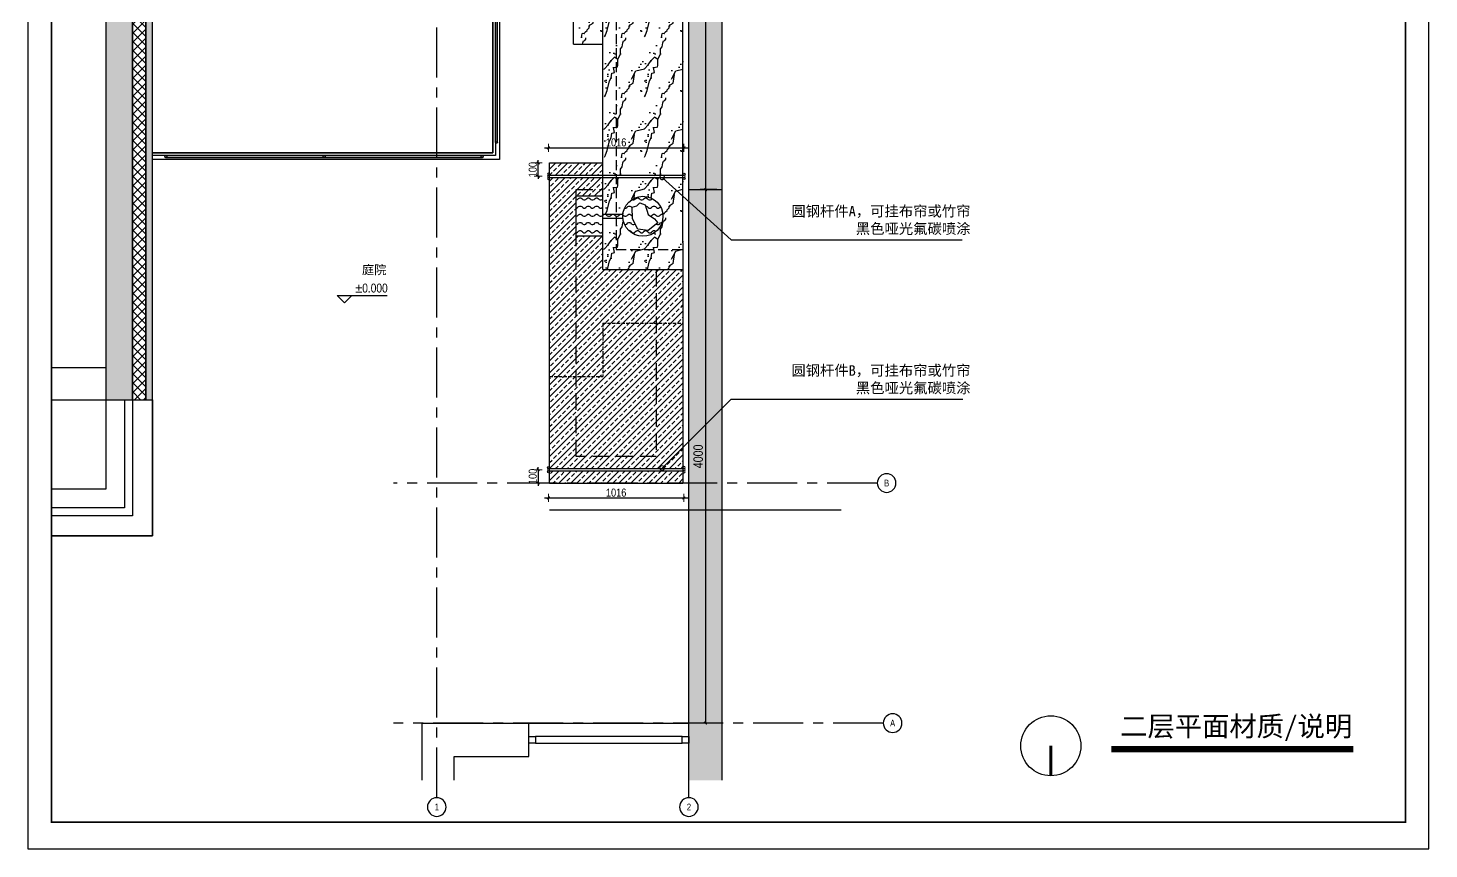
# Model space of a CAD drawing. Extents: x 9928 to 93764, y -101273 to -34887.
# Drawn here: x 25180 to 35681, y -91136 to -84980 of the extents above; entities that cross this region are included whole.
import ezdxf
from ezdxf import colors
from ezdxf.entities.mleader import LeaderData, LeaderLine
from ezdxf.enums import TextEntityAlignment as Align
from ezdxf.math import Vec2, Vec3

# ---------------------------------------------------------------- set-up
doc = ezdxf.new("R2010")
doc.units = 0
doc.header["$LTSCALE"] = 1000
doc.header["$MEASUREMENT"] = 0
doc.linetypes.add('CENTER', pattern=[2, 1.25, -0.25, 0.25, -0.25])
doc.linetypes.add('DASH', pattern=[0.35, 0.25, -0.1])
doc.layers.add('_0', color=7, linetype='Continuous', lineweight=25)
for name, color, linetype in [('A', 163, 'CENTER'), ('A-ANNO-DIMS', 6, 'Continuous'), ('A-ANNO-NOTE', 4, 'Continuous'), ('A-FLOR-HRAL', 42, 'Continuous'), ('A-FLOR-STRS', 54, 'Continuous'), ('A-FURN-PATT-251', 251, 'Continuous'), ('A-SECT-005', 5, 'Continuous'), ('A-SECT-PATT-250', 250, 'Continuous'), ('A-WALL-FULL', 5, 'Continuous'), ('S-GRID-IDEN', 4, 'Continuous')]:
    doc.layers.add(name, color=color, linetype=linetype)
doc.layers.add('A-ANNO-NPLT', color=250, linetype='Continuous', plot=False)
doc.styles.add('DIM', font='ARIALN.TTF')
doc.styles.add('DIM_T3', font='ARIALN.TTF')
doc.styles.add('EN', font='ARIALN.TTF')
doc.styles.add('EN1', font='ARIALN.TTF')
doc.styles.get("Standard").update_dxf_attribs({"font": 'gbenor.shx', "bigfont": 'gbcbig.shx'})
doc.dimstyles.new('_TCH_ARCH&&20', dxfattribs={"dimtxt": 70, "dimasz": 20, "dimexe": 40, "dimexo": 40, "dimgap": 20, "dimtad": 1, "dimdec": 0, "dimzin": 0, "dimdsep": 46, "dimtxsty": 'DIM_T3', "dimblk": 'ARCHTICK', "dimcen": 0.09, "dimclrd": 6, "dimclre": 6, "dimclrt": 6, "dimazin": 2, "dimtfac": 1, "dimtdec": 0, "dimtix": 1, "dimtmove": 2, "dimatfit": 3, "dimfxl": 100, "dimfxlon": 1, "dimtolj": 1, "dimtzin": 0, "dimarcsym": 0})
doc.dimstyles.new('DIM20', dxfattribs={"dimscale": 20, "dimtxt": 3, "dimasz": 1, "dimexe": 1.5, "dimexo": 1.5, "dimgap": 0.5, "dimtad": 1, "dimdec": 0, "dimzin": 3, "dimdsep": 46, "dimtxsty": 'DIM', "dimblk": 'ARCHTICK', "dimcen": 2.5, "dimdle": 1.5, "dimclrd": 256, "dimclre": 8, "dimclrt": 256, "dimadec": 0, "dimazin": 0, "dimtfac": 1, "dimtdec": 0, "dimtix": 1, "dimtmove": 2, "dimatfit": 3, "dimfxl": 1.5, "dimfxlon": 1, "dimtolj": 1, "dimtzin": 3, "dimlwe": 5, "dimarcsym": 0})
pattern_1 = [(135, (679382.045, -481348.93), (-33.6759605, -33.6759605), []), (225, (679382.045, -481348.93), (33.6759605, -33.6759605), [])]

# ---------------------------------------------------------------- blocks, each defined once
blk = doc.blocks.new('alsidufhaSD9F83')
at = {"layer": 'A-FLOR-HRAL', "color": 1}
for centre in [(18135, -88276), (18135, -88308)]:
    blk.add_circle(centre, 8, dxfattribs=at)
blk = doc.blocks.new('basesisi')
at = {"layer": 'A-FURN-PATT-251'}
h = blk.add_hatch(color=256, dxfattribs=at)
h.dxf.hatch_style = 1
h.paths.add_polyline_path([(27933, -78267), (28093, -78267), (28093, -76798), (27933, -76798)])
h.paths.add_polyline_path([(28243, -76798), (28193, -76798), (28193, -78267), (28243, -78267)])
h = blk.add_hatch(dxfattribs=at)
h.set_pattern_fill('ANSI37', color=256, scale=30, angle=90)
h.set_pattern_definition(pattern_1)
h.paths.add_polyline_path([(28193, -76798), (28093, -76798), (28093, -78267), (28193, -78267)])
h = blk.add_hatch(color=256, dxfattribs=at)
h.dxf.hatch_style = 1
h.paths.add_polyline_path([(28093, -83047), (27933, -83047), (27933, -78867), (28093, -78867)])
h = blk.add_hatch(color=256, dxfattribs=at)
h.dxf.hatch_style = 1
h.paths.add_polyline_path([(28193, -83147), (27933, -83147), (27933, -83197), (28243, -83197), (28243, -78867), (28193, -78867)])
h = blk.add_hatch(dxfattribs=at)
h.set_pattern_fill('ANSI37', color=256, scale=30, angle=90)
h.set_pattern_definition(pattern_1)
h.paths.add_polyline_path([(28093, -78867), (28193, -78867), (28193, -83147), (27933, -83147), (27933, -83047), (28093, -83047)])
h = blk.add_hatch(color=256, dxfattribs=at)
h.dxf.hatch_style = 1
h.paths.add_polyline_path([(25963, -83197), (25763, -83197), (25763, -82887), (27233, -82887), (27233, -83047), (25963, -83047)])
h = blk.add_hatch(dxfattribs=at)
h.set_pattern_fill('ANSI37', color=256, scale=30, angle=90)
h.set_pattern_definition(pattern_1)
h.paths.add_polyline_path([(27233, -83047), (27233, -83147), (26063, -83147), (26063, -83197), (25963, -83197), (25963, -83047)])
h = blk.add_hatch(color=256, dxfattribs=at)
h.dxf.hatch_style = 1
h.paths.add_polyline_path([(26063, -83147), (27233, -83147), (27233, -83197), (26063, -83197)])
h = blk.add_hatch(color=256, dxfattribs=at)
h.dxf.hatch_style = 1
h.paths.add_polyline_path([(25963, -87767), (25963, -84697), (25763, -84697), (25763, -87767)])
h = blk.add_hatch(dxfattribs=at)
h.set_pattern_fill('ANSI37', color=256, scale=30, angle=90)
h.set_pattern_definition(pattern_1)
h.paths.add_polyline_path([(25963, -87767), (26063, -87767), (26063, -84697), (25963, -84697)])
h = blk.add_hatch(color=256, dxfattribs=at)
h.dxf.hatch_style = 1
h.paths.add_polyline_path([(26063, -87767), (26113, -87767), (26113, -84697), (26063, -84697)])
for p, q in [((27933, -78267), (27933, -78867)), ((28033, -78867), (28033, -78267)), ((28093, -78867), (28093, -78267)), ((28243, -78267), (28243, -78867)), ((26133, -80017), (26133, -79437)), ((26133, -79437), (26183, -79437)), ((26183, -79437), (26183, -80017)), ((27058, -80017), (27058, -79447)), ((26133, -80017), (26133, -80697)), ((27633, -80017), (27333, -80017)), ((27333, -80017), (27333, -80267)), ((27333, -80017), (27933, -80017)), ((27633, -80267), (27633, -80017)), ((26233, -80117), (26233, -80697)), ((27333, -80117), (26233, -80117)), ((27633, -80147), (27633, -80467)), ((27333, -80267), (27633, -80267)), ((27333, -80467), (27333, -80267)), ((27333, -80267), (27633, -80267)), ((27633, -80267), (27633, -80467)), ((27633, -80467), (27333, -80467)), ((27333, -80467), (27633, -80467)), ((27333, -80637), (27933, -80637)), ((26233, -80697), (26133, -80697)), ((26133, -81487), (25356, -81487)), ((26133, -81447), (26133, -82887)), ((26233, -81447), (26133, -81447)), ((26183, -81447), (26183, -81405)), ((26233, -81447), (26233, -82887)), ((26133, -81587), (25356, -81587)), ((25983, -81587), (25983, -82497)), ((26753, -81517), (26753, -81497)), ((27038, -81877), (27933, -81877)), ((27038, -81877), (27038, -81887)), ((27038, -81887), (27933, -81887)), ((27784, -82340), (27511, -82217)), ((27918, -82462), (27918, -82262)), ((27918, -82262), (27933, -82262)), ((27933, -82262), (27933, -82462)), ((27784, -82383), (27506, -82501)), ((27850, -82344), (27796, -82329)), ((27850, -82379), (27796, -82394)), ((27850, -82344), (27850, -82379)), ((27918, -82352), (27850, -82352)), ((27918, -82373), (27850, -82373)), ((26133, -82497), (25403, -82497)), ((25403, -82497), (25403, -83037)), ((27933, -82462), (27918, -82462)), ((25403, -82627), (25356, -82627)), ((27233, -82887), (27933, -82887)), ((25763, -83037), (25356, -83037)), ((27233, -82987), (27933, -82987)), ((27233, -83047), (27933, -83047)), ((25763, -83137), (25356, -83137)), ((25803, -84397), (25803, -83197)), ((26113, -84397), (26113, -83197)), ((26113, -83227), (26733, -83227)), ((26733, -83227), (26733, -84667)), ((27043, -83227), (26733, -83227)), ((26733, -83227), (26733, -83237)), ((27043, -84187), (27043, -83227)), ((27233, -83197), (27933, -83197)), ((26733, -84187), (27043, -84187)), ((26113, -84397), (25803, -84397)), ((25803, -84397), (25803, -84697)), ((25903, -84397), (25903, -84697)), ((25963, -84397), (25963, -84697)), ((26113, -84397), (26113, -84697)), ((26733, -84667), (26113, -84667)), ((25356, -87767), (25763, -87767))]:
    blk.add_line(p, q, dxfattribs=at)
at = {"layer": 'A-FURN-PATT-251', "extrusion": (0, 0, -1)}
for p, q in [((26183, -81405), (26912, -81405)), ((26183, -81447), (26912, -81447)), ((26912, -81405), (26912, -81447))]:
    blk.add_line(p, q, dxfattribs=at)
at = {"layer": 'A-FURN-PATT-251'}
for points in [[(28093, -76798), (28093, -78267), (27933, -78267), (27933, -76798)], [(28093, -76798), (28093, -78267), (28193, -78267), (28193, -76798)], [(28243, -76798), (28243, -78267), (28193, -78267), (28193, -76798)], [(28193, -83147), (27933, -83147), (27933, -83197), (28243, -83197), (28243, -78867), (28193, -78867), (28193, -83147)], [(26183, -80017), (27058, -79447), (27933, -80017)], [(26183, -79447), (27058, -80017), (27933, -79447)], [(27633, -80017), (27565, -80208), (27333, -80267)], [(27633, -80267), (27576, -80409), (27333, -80467)], [(25963, -83197), (25763, -83197), (25763, -82887), (27233, -82887), (27233, -83047), (25963, -83047), (25963, -83197)], [(28243, -82887), (28713, -82887), (28713, -85967), (26113, -85967)], [(28243, -82937), (28663, -82937), (28663, -85917), (26113, -85917)], [(27233, -83047), (27233, -83147), (26063, -83147), (26063, -83197), (25963, -83197), (25963, -83047), (27233, -83047)], [(25763, -87527), (25356, -87527)], [(25763, -87767), (25763, -88437), (25356, -88437)], [(26113, -87767), (26113, -88787), (25356, -88787)], [(25963, -87767), (25963, -88637), (25356, -88637)], [(25903, -87767), (25903, -88577), (25356, -88577)]]:
    blk.add_lwpolyline(points, dxfattribs=at)
for points in [[(28093, -78867), (28193, -78867), (28193, -83147), (27933, -83147), (27933, -83047), (28093, -83047)], [(28093, -83047), (27933, -83047), (27933, -78867), (28093, -78867)], [(27933, -80017), (26183, -80017), (26183, -79447), (27933, -79447)], [(27633, -80467), (27633, -80017), (27933, -80017), (27933, -80467)], [(26233, -80117), (27333, -80117), (27333, -80637), (26233, -80637)], [(26978, -80221), (26508, -80221), (26508, -80541), (26978, -80541)], [(26966, -80233), (26520, -80233), (26520, -80529), (26966, -80529)], [(26233, -81877), (26233, -81887), (26414, -81887), (26414, -81877)], [(26428, -82517), (26418, -82517), (26418, -81877), (26428, -81877)], [(26063, -83147), (27233, -83147), (27233, -83197), (26063, -83197)], [(25963, -87767), (25963, -84697), (25763, -84697), (25763, -87767)], [(25963, -87767), (26063, -87767), (26063, -84697), (25963, -84697)], [(26063, -87767), (26113, -87767), (26113, -84697), (26063, -84697)]]:
    blk.add_lwpolyline(points, close=True, dxfattribs=at)
blk.add_lwpolyline([(26750, -80201), (26751, -80276, -0.387127), (26747, -80280), (26743, -80280, -0.441829), (26739, -80277), (26738, -80202)], format="xyb", dxfattribs=at)
for points in [[(27258, -81149), (27258, -81398, 0.414214), (27307, -81446), (27773, -81446, 0.414214), (27783, -81437), (27783, -81111, 0.414214), (27773, -81101), (27307, -81101, 0.414214)], [(27783, -81437), (27783, -81111, -0.414214), (27793, -81101), (27924, -81101, -0.414214), (27933, -81111), (27933, -81437, -0.414214), (27924, -81446), (27793, -81446, -0.414214)], [(25459, -81922), (25459, -82171, 0.414214), (25507, -82219), (25974, -82219, 0.414214), (25983, -82209), (25983, -81883, 0.414214), (25974, -81874), (25507, -81874, 0.414214)]]:
    blk.add_lwpolyline(points, format="xyb", close=True, dxfattribs=at)
for centre, radius in [((27683, -80067), 35), ((27683, -80067), 25), ((27783, -80067), 35), ((27783, -80067), 25), ((27883, -80067), 35), ((27883, -80067), 25), ((26744, -80186), 16.4), ((27833, -80167), 35), ((26745, -80347), 19.5), ((27833, -80347), 55)]:
    blk.add_circle(centre, radius, dxfattribs=at)
at = {"layer": 'A-FURN-PATT-251', "extrusion": (0, 0, -1)}
blk.add_arc((-26136, -81474), 779, 93.4549, 174.8712, dxfattribs=at)
at = {"layer": 'A-FURN-PATT-251'}
for centre, radius, start, end in [((26423, -81903), 614, 269.5337, 1.4578), ((27823, -82362), 42, 128.8688, 231.1312), ((27823, -82362), 37, 128.8688, 231.1312)]:
    blk.add_arc(centre, radius, start, end, dxfattribs=at)
blk = doc.blocks.new('aslidufhasldifuhaf')
at = {"layer": 'A-FURN-PATT-251'}
h = blk.add_hatch(dxfattribs=at)
h.set_pattern_fill('碎沙', color=256, scale=20)
h.set_pattern_definition([(37.5, (0, 0), (-1.600031, 48.941324), [0, -38.608, 0, -43.18, 0, -41.275]), (7.5, (0, 0), (44.95233, 71.68251), [0, -20.828, 0, -34.798, 0, -13.335]), (327.5, (-31.24, 0), (79.099237, 0.143718), [0, -12.7, 0, -45.72, 0, -59.69]), (317.5, (-31.24, 0), (76.355645, 22.29293), [0, -6.35, 0, -29.972, 0, -34.29])])
h.paths.add_polyline_path([(19188, -90621), (19438, -90621), (19438, -76798), (19188, -76798)])
h = blk.add_hatch(dxfattribs=at)
h.set_pattern_fill('大理石', color=256, scale=100)
h.set_pattern_definition([(41.98721, (250, 34.286), (599.99999, 450.00001), [9.6097, -2008.4338]), (68.19859, (107.143, 19.286), (300, 900), [34.6189, -2388.7052]), (60.945396, (100, 2.143), (299.99998, 450.000013), [14.708, -3073.9809]), (90, (107.14, 15), (300, -2e-14), [4.2857, -445.7143]), (71.56505, (247.14, 25.71), (6e-07, 450), [9.0351, -939.6482]), (171.469234, (247.143, 25.714), (-300, 3e-06), [14.4455, -3019.1166]), (79.2157, (227.143, -2.143), (300.000001, 1800), [30.5394, -3176.0943]), (62.132996, (1.429, 135), (1199.9999854, 2250.0000088), [70.2946, -14691.5649]), (0, (5.75, 201), (0, 450), [0, -300]), (64.983107, (200, 282.857), (600.0000015, 1349.999999), [47.2941, -4918.5894]), (81.43911, (315.714, 105), (599.999999, 4049.9999745), [67.177, -14040.0018]), (82.874984, (150, 145.714), (299.999982, 2250.0000023), [34.5525, -7221.4794]), (76.75948, (120, 51.429), (300.000003, 1349.999999), [74.8468, -7784.0652]), (0, (73.23, 51.65), (0, 450), [0, -300]), (0, (78.05, 46.83), (0, 450), [0, -300]), (0, (111.8, 70.9), (0, 450), [0, -300]), (0, (102.15, 123.9), (0, 450), [0, -300]), (59.036243, (137.143, 124.286), (299.999976, 450.000013), [24.9898, -5222.8668]), (0, (149.97, 144.9), (0, 450), [0, -300]), (0, (111.8, 128.7), (0, 450), [0, -300]), (0, (126.26, 157.62), (0, 450), [0, -300]), (0, (111.8, 114.27), (0, 450), [0, -300]), (50.19443, (285.714, 83.57), (300, 450), [11.1575, -2331.9174]), (90, (285.7, 70.7), (300, -2e-14), [12.8571, -437.1428]), (43.66778, (270, 55.714), (900.000001, 899.999998), [21.7242, -4540.3476]), (90, (270, 51.43), (300, -2e-14), [4.2857, -445.7143]), (39.80557, (257.143, 40.714), (599.999986, 450.000018), [16.7362, -3497.8761]), (0, (213, 70.9), (0, 450), [0, -300]), (0, (286.37, 84.5), (0, 450), [0, -300]), (0, (286.37, 84.5), (0, 450), [0, -300]), (29.357753, (292.857, 92.143), (899.999998, 450.000003), [26.2251, -2727.4089]), (0, (285.33, 114.27), (0, 450), [0, -300]), (146.30993, (200, 282.857), (-600.000004, 449.999992), [30.9047, -3214.0914]), (8.130102, (167.143, 222.857), (2999.999979, 449.9999973), [30.3046, -6333.6564]), (47.862405, (100, 214.286), (1200.0000005, 1349.9999987), [40.4566, -8455.4247]), (14.620874, (34.286, 197.143), (1799.999995, 450.0000188), [67.9135, -7063.005]), (0, (58.77, 225.06), (0, 450), [0, -300]), (18.43495, (154.286, 180), (1200, 449.999999), [13.5526, -2832.4972]), (16.69924, (167.14, 184.29), (299.99999, 2.5e-05), [7.4574, -1558.5886]), (101.093723, (174.286, 186.429), (-600.0000052, 3149.9999705), [37.1222, -7758.5496]), (0, (135.9, 205.8), (0, 450), [0, -300]), (0, (167, 223.7), (0, 450), [0, -300]), (0, (126.26, 172.08), (0, 450), [0, -300]), (0, (87.7, 268.4), (0, 450), [0, -300]), (0, (73.23, 249.15), (0, 450), [0, -300]), (44.144903, (150, 276.429), (900.0000015, 900), [33.8439, -7073.3706]), (54.582945, (127.143, 244.286), (300.0000008, 449.9999982), [39.4413, -8243.2212]), (0, (150.4, 276.73), (0, 450), [0, -300]), (0, (106.98, 253.97), (0, 450), [0, -300]), (0, (150.4, 276.73), (0, 450), [0, -300]), (0, (127.2, 243.6), (0, 450), [0, -300]), (75.06858, (197.14, 227.14), (300, 1350), [11.0887, -2317.5375]), (90, (200, 237.86), (300, -2e-14), [45, -405]), (50.19443, (252.86, 426.43), (300, 450), [11.1575, -2331.9174]), (0, (169.64, 331.04), (0, 450), [0, -300]), (0, (179.3, 326.22), (0, 450), [0, -300]), (0, (140.7, 335.86), (0, 450), [0, -300]), (0, (188.9, 388.84), (0, 450), [0, -300]), (53.130102, (220, 362.143), (300, 450), [21.4286, -4478.5713]), (90, (220, 325.7), (300, -2e-14), [36.4286, -413.5714]), (0, (220.05, 326.44), (0, 450), [0, -300]), (23.19859, (242.86, 422.14), (900, 450), [10.8797, -2273.8522]), (66.03751, (240, 415.71), (300, 900), [7.0349, -1470.2938]), (66.03751, (237.14, 409.29), (300, 900), [7.0349, -1470.2938]), (81.869898, (232.857, 379.286), (300.0000013, 2250), [30.3046, -6333.6564]), (90, (260, 435), (300, -2e-14), [10.7143, -439.2857]), (0, (227.05, 450), (0, 450), [0, -300])])
h.paths.add_polyline_path([(19143, -84502), (18543, -84502), (18543, -85102), (19143, -85102)])
h.paths.add_polyline_path([(19143, -85102), (18543, -85102), (18543, -86085), (19143, -86085)])
h.paths.add_polyline_path([(18543, -84012), (18323, -84012), (18323, -85102), (18543, -85102)])
h.paths.add_polyline_path([(19143, -86100), (18543, -86100), (18543, -86372), (18694, -86372, -0.935274), (18993, -86392, -0.935274), (18694, -86412), (18543, -86412), (18543, -86792), (19143, -86792), (19143, -86592)])
h = blk.add_hatch(dxfattribs=at)
h.set_pattern_fill('ANSI33', color=256, scale=20)
h.set_pattern_definition([(45, (0, 0), (-44.90128, 44.90128), []), (45, (44.9, 0), (-44.90128, 44.90128), [31.75, -15.875])])
h.paths.add_polyline_path([(19143, -86792), (18543, -86792), (18543, -86542), (18343, -86542), (18343, -86242), (18543, -86242), (18543, -86100), (18143, -86100), (18143, -87592), (18543, -87592), (18543, -87192), (19143, -87192)])
h.paths.add_polyline_path([(19143, -87192), (18543, -87192), (18543, -87592), (18143, -87592), (18143, -88285), (19143, -88285)])
h.paths.add_polyline_path([(19143, -88300), (18143, -88300), (18143, -88392), (19143, -88392)])
h.paths.add_polyline_path([(18543, -85992), (18143, -85992), (18143, -86085), (18543, -86085)])
h = blk.add_hatch(dxfattribs=at)
h.set_pattern_fill('水域', color=256, scale=30)
h.set_pattern_definition([(0, (18842.904, -86392.09), (0, 61.417), [7.677, -53.74]), (26.565, (18850.581, -86392.09), (61.4173, 6e-07), [8.5833, -128.75]), (333.435, (18896.644, -86388.252), (61.4173, -2e-08), [8.5833, -128.75]), (45, (18858.26, -86388.25), (0, 61.4173), [10.857, -76]), (135, (18896.644, -86388.25), (-61.4173, 7e-15), [10.857, -76]), (26.565, (18865.936, -86380.575), (61.4173, 6e-07), [8.5833, -128.75]), (333.435, (18881.29, -86376.736), (61.4173, -2e-08), [8.5833, -128.75]), (0, (18873.61, -86376.736), (0, 61.417), [7.677, -53.74])])
h.paths.add_polyline_path([(18543, -86242), (18343, -86242), (18343, -86542), (18543, -86542)])
edge = h.paths.add_edge_path()
edge.add_arc((18738, -86389), 45.7, 165.4083, 184.3871, ccw=False)
edge.add_line((18694, -86377), (18543, -86377))
edge.add_line((18543, -86377), (18543, -86407))
edge.add_line((18543, -86407), (18694, -86407))
edge.add_arc((18738, -86396), 45.7, 175.6129, 194.5917, ccw=False)
edge = h.paths.add_edge_path()
edge.add_arc((18843, -86392), 150, 0, 360)
h.paths.add_polyline_path([(18763, -86323), (18797, -86313), (18821, -86290), (18861, -86306), (18882, -86379), (18931, -86412), (18954, -86442), (18882, -86499), (18806, -86489), (18764, -86411)], flags=16)
at = {"layer": 'A-ANNO-NPLT'}
blk.add_line((18143, -88592), (20329, -88592), dxfattribs=at)
at = {"layer": 'A-FLOR-HRAL', "color": 1}
for p, q in [((18135, -86084), (19151, -86084)), ((18135, -86100), (19151, -86100)), ((18135, -88284), (19151, -88284)), ((18135, -88300), (19151, -88300))]:
    blk.add_line(p, q, dxfattribs=at)
for centre, start, end in [((18135, -86092), 90, 270), ((19151, -86092), 270, 90), ((18135, -88292), 90, 270), ((19151, -88292), 270, 90)]:
    blk.add_arc(centre, 8, start, end, dxfattribs=at)
at = {"layer": 'A-FLOR-STRS'}
for p, q in [((19188, -90621), (19188, -76798)), ((19438, -90621), (19438, -76798)), ((19143, -86592), (19143, -80012)), ((18543, -86792), (18543, -81622)), ((18323, -85102), (18323, -84012)), ((18323, -85102), (18543, -85102)), ((18143, -88392), (18143, -85992)), ((18143, -85992), (18543, -85992)), ((19188, -86192), (19438, -86192)), ((18343, -86542), (18343, -86242)), ((18543, -86242), (18343, -86242)), ((18543, -86377), (18694, -86377)), ((18543, -86407), (18694, -86407)), ((18543, -86542), (18343, -86542)), ((19143, -86592), (19143, -88392)), ((18543, -86792), (19143, -86792)), ((18143, -88392), (19143, -88392))]:
    blk.add_line(p, q, dxfattribs=at)
at = {"layer": 'A-FLOR-STRS', "color": 251}
for p, q in [((17738, -85837), (17738, -83017)), ((17753, -85837), (17753, -83017)), ((15268, -85937), (17638, -85937)), ((15268, -85952), (17638, -85952)), ((17188, -90621), (17188, -90192)), ((17188, -90192), (17988, -90192)), ((17988, -90442), (17988, -90192)), ((17988, -90192), (19188, -90192)), ((17428, -90621), (17428, -90442)), ((17428, -90442), (17988, -90442))]:
    blk.add_line(p, q, dxfattribs=at)
at = {"layer": 'A-FLOR-STRS', "linetype": 'DASH', "ltscale": 0.3}
for p, q in [((18643, -84502), (18643, -86642)), ((18643, -86642), (19143, -86642))]:
    blk.add_line(p, q, dxfattribs=at)
at = {"layer": 'A-FLOR-STRS', "color": 251}
for points in [[(17298, -82887), (17768, -82887), (17768, -85967), (15168, -85967)], [(17298, -82917), (17738, -82917), (17738, -85937), (15168, -85937)], [(15168, -85917), (17718, -85917), (17718, -82937), (17298, -82937)]]:
    blk.add_lwpolyline(points, dxfattribs=at)
at = {"layer": 'A-FLOR-STRS', "linetype": 'DASH', "ltscale": 0.5}
blk.add_lwpolyline([(18943, -86792), (18943, -88192), (18343, -88192), (18343, -86192), (18543, -86192)], dxfattribs=at)
at = {"layer": 'A-FLOR-STRS', "color": 251}
for points in [[(17988, -90292), (18038, -90292), (18038, -90342), (17988, -90342)], [(18038, -90342), (19138, -90342), (19138, -90292), (18038, -90292)], [(19138, -90292), (19188, -90292), (19188, -90342), (19138, -90342)]]:
    blk.add_lwpolyline(points, close=True, dxfattribs=at)
for centre in [(17745, -85837), (15268, -85945), (16453, -85945), (17638, -85945)]:
    blk.add_circle(centre, 7.5, dxfattribs=at)
at = {"layer": 'A-FLOR-STRS'}
blk.add_circle((18843, -86392), 150, dxfattribs=at)
at = {"layer": 'A-FURN-PATT-251', "linetype": 'DASH', "ltscale": 0.1}
for p, q in [((18543, -87192), (19143, -87192)), ((18543, -87192), (18543, -87592)), ((18143, -87592), (18543, -87592))]:
    blk.add_line(p, q, dxfattribs=at)
at = {"layer": 'A-SECT-PATT-250'}
blk.add_lwpolyline([(18763, -86323), (18797, -86313), (18821, -86290), (18861, -86306), (18882, -86379), (18931, -86412), (18954, -86442), (18882, -86499), (18806, -86489), (18764, -86411)], close=True, dxfattribs=at)
at = {"layer": 'A-WALL-FULL'}
for p, q in [((15168, -88787), (15168, -83197)), ((14411, -88787), (15168, -88787))]:
    blk.add_line(p, q, dxfattribs=at)
at = {"layer": '_0', "color": 6}
blk.add_blockref('basesisi', (-10946, 0), dxfattribs=at)
at = {"layer": 'A-SECT-005', "color": 2, "xscale": -1, "rotation": 180}
blk.add_blockref('alsidufhaSD9F83', (0, -174384), dxfattribs=at)
at = {"layer": 'A-SECT-005', "color": 2, "rotation": 180}
blk.add_blockref('alsidufhaSD9F83', (37286, -174384), dxfattribs=at)
at = {"layer": 'A-SECT-005', "color": 2}
blk.add_blockref('alsidufhaSD9F83', (0, 0), dxfattribs=at)
at = {"layer": 'A-SECT-005', "color": 2, "xscale": -1}
blk.add_blockref('alsidufhaSD9F83', (37286, 0), dxfattribs=at)
blk = doc.blocks.new('DFGHFGH')
at = {"layer": 'A-ANNO-NOTE'}
blk.add_line((367305, -290441), (368431, -290441), dxfattribs=at)
blk.add_lwpolyline([(367305, -290441), (367471, -290607), (367638, -290441)], dxfattribs=at)
at = {"layer": 'A-ANNO-NOTE', "style": 'EN'}
blk.add_attdef('±0.000', (367716, -290376), '', height=200, dxfattribs=at)
blk = doc.blocks.new('_DotSmall')
at = {"color": 0, "linetype": 'ByBlock', "const_width": 0.5}
blk.add_lwpolyline([(-0.0625, 0, 1), (0.0625, 0, 1)], format="xyb", close=True, dxfattribs=at)
blk = doc.blocks.new('alsidufhasdf')
at = {"layer": 'A-ANNO-NOTE', "const_width": 12.5, "flags": 128}
blk.add_lwpolyline([(-69971, -65800), (-69971, -51475), (-80016, -51475), (-80016, -65800)], close=True, dxfattribs=at)
at = {"layer": 'A-ANNO-NPLT'}
blk.add_lwpolyline([(-69796, -66000), (-69796, -51300), (-80191, -51300), (-80191, -66000)], close=True, dxfattribs=at)
blk = doc.blocks.new('TAG-COL')
blk.add_circle((0, 0), 4)
at = {"style": 'EN1'}
blk.add_attdef('NO', text='', height=2.19, dxfattribs=at).set_placement((0.01, 0.01), align=Align.MIDDLE_CENTER)
blk = doc.blocks.new('ASLIDUFHASDF')
at = {"layer": 'A', "ltscale": 0.3}
for p, q in [((17298, -90751), (17298, -76646)), ((19188, -90751), (19188, -76646)), ((20600, -88392), (16974, -88392)), ((20645, -90192), (16974, -90192))]:
    blk.add_line(p, q, dxfattribs=at)
at = {"layer": 'S-GRID-IDEN'}
ref = blk.add_blockref('TAG-COL', (20670, -88392), dxfattribs=dict(at, xscale=-17.5, yscale=17.5, zscale=17.5, rotation=179.9287525087452))
ref.add_attrib('NO', 'B', dxfattribs={"layer": '0', "height": 50, "rotation": 359.9288, "style": 'EN1'}).set_placement((20670, -88392), align=Align.MIDDLE_CENTER)
ref = blk.add_blockref('TAG-COL', (20715, -90192), dxfattribs=dict(at, xscale=-17.5, yscale=17.5, zscale=17.5, rotation=179.9287525087452))
ref.add_attrib('NO', 'A', dxfattribs={"layer": '0', "height": 50, "rotation": 359.9288, "style": 'EN1'}).set_placement((20715, -90192), align=Align.MIDDLE_CENTER)
ref = blk.add_blockref('TAG-COL', (17298, -90821), dxfattribs=dict(at, xscale=-17.5, yscale=17.5, zscale=17.5, rotation=179.9287525087452))
ref.add_attrib('NO', '1', dxfattribs={"layer": '0', "height": 50, "rotation": 359.9288, "style": 'EN1'}).set_placement((17298, -90821), align=Align.MIDDLE_CENTER)
ref = blk.add_blockref('TAG-COL', (19188, -90821), dxfattribs=dict(at, xscale=-17.5, yscale=17.5, zscale=17.5, rotation=179.9287525087452))
ref.add_attrib('NO', '2', dxfattribs={"layer": '0', "height": 50, "rotation": 359.9288, "style": 'EN1'}).set_placement((19188, -90821), align=Align.MIDDLE_CENTER)
blk = doc.blocks.new('_ArchTick')
at = {"color": 0, "linetype": 'ByBlock', "const_width": 0.4}
blk.add_lwpolyline([(-0.5, -0.5), (0.5, 0.5)], dxfattribs=at)
blk = doc.blocks.new('*D367')
at = {"layer": 'A-ANNO-DIMS', "lineweight": -2, "transparency": 16777216}
blk.add_line((29050, -85879), (30126, -85879), dxfattribs=at)
at = {"layer": 'A-ANNO-DIMS', "color": 8, "lineweight": 5, "transparency": 16777216}
for p, q in [((29080, -85909), (29080, -85849)), ((30096, -85909), (30096, -85849))]:
    blk.add_line(p, q, dxfattribs=at)
at = {"layer": 'Defpoints', "color": 0, "transparency": 16777216}
for p in [(30096, -85879), (29080, -86076), (30096, -86076)]:
    blk.add_point(p, dxfattribs=at)
at = {"layer": 'A-ANNO-DIMS', "lineweight": -2, "transparency": 16777216, "xscale": 20, "yscale": 20, "zscale": 20, "rotation": 180}
blk.add_blockref('_ArchTick', (29080, -85879), dxfattribs=at)
at = {"layer": 'A-ANNO-DIMS', "lineweight": -2, "transparency": 16777216, "xscale": 20, "yscale": 20, "zscale": 20}
blk.add_blockref('_ArchTick', (30096, -85879), dxfattribs=at)
at = {"layer": 'A-ANNO-DIMS', "transparency": 16777216, "insert": (29588, -85838), "char_height": 60, "attachment_point": 5, "style": 'DIM'}
blk.add_mtext('\\A1;1016', dxfattribs=at)
blk = doc.blocks.new('*D368')
at = {"layer": 'A-ANNO-DIMS', "lineweight": -2, "transparency": 16777216}
blk.add_line((29050, -88504), (30126, -88504), dxfattribs=at)
at = {"layer": 'A-ANNO-DIMS', "color": 8, "lineweight": 5, "transparency": 16777216}
for p, q in [((29080, -88474), (29080, -88534)), ((30096, -88474), (30096, -88534))]:
    blk.add_line(p, q, dxfattribs=at)
at = {"layer": 'Defpoints', "color": 0, "transparency": 16777216}
for p in [(29080, -88276), (30096, -88276), (30096, -88504)]:
    blk.add_point(p, dxfattribs=at)
at = {"layer": 'A-ANNO-DIMS', "lineweight": -2, "transparency": 16777216, "xscale": 20, "yscale": 20, "zscale": 20, "rotation": 180}
blk.add_blockref('_ArchTick', (29080, -88504), dxfattribs=at)
at = {"layer": 'A-ANNO-DIMS', "lineweight": -2, "transparency": 16777216, "xscale": 20, "yscale": 20, "zscale": 20}
blk.add_blockref('_ArchTick', (30096, -88504), dxfattribs=at)
at = {"layer": 'A-ANNO-DIMS', "transparency": 16777216, "insert": (29588, -88464), "char_height": 60, "attachment_point": 5, "style": 'DIM'}
blk.add_mtext('\\A1;1016', dxfattribs=at)
blk = doc.blocks.new('*D437')
at = {"layer": 'A-ANNO-DIMS', "color": 8, "lineweight": 5, "transparency": 16777216}
for p, q in [((29034, -85992), (28974, -85992)), ((29034, -86092), (28974, -86092))]:
    blk.add_line(p, q, dxfattribs=at)
at = {"layer": 'A-ANNO-DIMS', "lineweight": -2, "transparency": 16777216}
for p, q in [((29004, -85992), (29004, -85972)), ((29004, -86092), (29004, -85992)), ((29004, -86092), (29004, -86112))]:
    blk.add_line(p, q, dxfattribs=at)
at = {"layer": 'Defpoints', "color": 0, "transparency": 16777216}
for p in [(29004, -85992), (29088, -85992), (29080, -86092)]:
    blk.add_point(p, dxfattribs=at)
at = {"layer": 'A-ANNO-DIMS', "lineweight": -2, "transparency": 16777216, "xscale": 20, "yscale": 20, "zscale": 20}
for p, rotation in [((29004, -85992), 270), ((29004, -86092), 90)]:
    blk.add_blockref('_ArchTick', p, dxfattribs=dict(at, rotation=rotation))
at = {"layer": 'A-ANNO-DIMS', "transparency": 16777216, "insert": (28963, -86042), "char_height": 60, "attachment_point": 5, "rotation": 90, "style": 'DIM'}
blk.add_mtext('\\A1;100', dxfattribs=at)
blk = doc.blocks.new('*D369')
at = {"layer": 'A-ANNO-DIMS', "color": 8, "lineweight": 5, "transparency": 16777216}
for p, q in [((29034, -88292), (28974, -88292)), ((29034, -88392), (28974, -88392))]:
    blk.add_line(p, q, dxfattribs=at)
at = {"layer": 'A-ANNO-DIMS', "lineweight": -2, "transparency": 16777216}
for p, q in [((29004, -88292), (29004, -88272)), ((29004, -88292), (29004, -88392)), ((29004, -88392), (29004, -88412))]:
    blk.add_line(p, q, dxfattribs=at)
at = {"layer": 'Defpoints', "color": 0, "transparency": 16777216}
for p in [(29080, -88292), (29004, -88392), (29080, -88392)]:
    blk.add_point(p, dxfattribs=at)
at = {"layer": 'A-ANNO-DIMS', "lineweight": -2, "transparency": 16777216, "xscale": 20, "yscale": 20, "zscale": 20}
for p, rotation in [((29004, -88292), 270), ((29004, -88392), 90)]:
    blk.add_blockref('_ArchTick', p, dxfattribs=dict(at, rotation=rotation))
at = {"layer": 'A-ANNO-DIMS', "transparency": 16777216, "insert": (28963, -88342), "char_height": 60, "attachment_point": 5, "rotation": 90, "style": 'DIM'}
blk.add_mtext('\\A1;100', dxfattribs=at)
blk = doc.blocks.new('*D831')
at = {"layer": 'A-ANNO-DIMS', "color": 6, "lineweight": -2, "transparency": 16777216}
for p, q in [((30343, -80792), (30218, -80792)), ((30258, -80792), (30258, -86192)), ((30343, -86192), (30218, -86192))]:
    blk.add_line(p, q, dxfattribs=at)
at = {"layer": 'Defpoints', "color": 0, "transparency": 16777216}
for p in [(30383, -80792), (30258, -86192), (30383, -86192)]:
    blk.add_point(p, dxfattribs=at)
at = {"layer": 'A-ANNO-DIMS', "color": 6, "lineweight": -2, "transparency": 16777216, "xscale": 20, "yscale": 20, "zscale": 20}
for p, rotation in [((30258, -80792), 90), ((30258, -86192), 270)]:
    blk.add_blockref('_ArchTick', p, dxfattribs=dict(at, rotation=rotation))
at = {"layer": 'A-ANNO-DIMS', "color": 6, "transparency": 16777216, "insert": (30203, -83492), "char_height": 70, "attachment_point": 5, "rotation": 90, "style": 'DIM_T3'}
blk.add_mtext('\\A1;5400', dxfattribs=at)
blk = doc.blocks.new('*D832')
at = {"layer": 'A-ANNO-DIMS', "color": 6, "lineweight": -2, "transparency": 16777216}
for p, q in [((30343, -86192), (30218, -86192)), ((30258, -86192), (30258, -90192)), ((30343, -90192), (30218, -90192))]:
    blk.add_line(p, q, dxfattribs=at)
at = {"layer": 'Defpoints', "color": 0, "transparency": 16777216}
for p in [(30383, -86192), (30258, -90192), (30383, -90192)]:
    blk.add_point(p, dxfattribs=at)
at = {"layer": 'A-ANNO-DIMS', "color": 6, "lineweight": -2, "transparency": 16777216, "xscale": 20, "yscale": 20, "zscale": 20}
for p, rotation in [((30258, -86192), 90), ((30258, -90192), 270)]:
    blk.add_blockref('_ArchTick', p, dxfattribs=dict(at, rotation=rotation))
at = {"layer": 'A-ANNO-DIMS', "color": 6, "transparency": 16777216, "insert": (30203, -88192), "char_height": 70, "attachment_point": 5, "rotation": 90, "style": 'DIM_T3'}
blk.add_mtext('\\A1;4000', dxfattribs=at)

msp = doc.modelspace()

# ---------------------------------------------------------------- linework, layer by layer
at = {"layer": 'A-ANNO-NOTE'}
for points, const_width in [([(32846.2, -90362), (32846.2, -90587)], 22.5), ([(33299.7, -90386.9), (35114.4, -90386.9)], 46.4)]:
    msp.add_lwpolyline(points, dxfattribs=dict(at, const_width=const_width))
msp.add_circle((32846.2, -90362), 225, dxfattribs=at)

# ---------------------------------------------------------------- block references
msp.add_blockref('aslidufhasldifuhaf', (10945.5, 0))
at = {"layer": '_0', "color": 6}
msp.add_blockref('ASLIDUFHASDF', (10945.5, 0), dxfattribs=at)
at = {"layer": 'A-ANNO-DIMS', "xscale": 1.010204081632657, "yscale": 1.010204081632657, "zscale": 1.010204081632657}
msp.add_blockref('alsidufhasdf', (106188.7, -24462.1), dxfattribs=at)
at = {"layer": 'A-ANNO-NOTE', "xscale": 0.3333333333333334, "yscale": 0.3333333333333334, "zscale": 0.3333333333333334}
msp.add_blockref('DFGHFGH', (-94938.3, 9828.7), dxfattribs=at).add_auto_attribs({'±0.000': '±0.000'})

# ---------------------------------------------------------------- texts
at = {"layer": 'A-ANNO-NOTE', "insert": (27682.2, -86759), "char_height": 67.5, "width": 711.432, "attachment_point": 1, "style": 'DIM'}
msp.add_mtext('{\\fSimSun|b0|i0|c134|p2;庭院}', dxfattribs=at)
at = {"layer": 'A-ANNO-NOTE', "insert": (35104.9, -90140.7), "char_height": 150, "attachment_point": 3}
msp.add_mtext_dynamic_manual_height_columns('{\\fSimSun|b0|i0|c134|p2;二层平面材质/说明 }', width=3567.462, gutter_width=1750, heights=[0], dxfattribs=at)

# ---------------------------------------------------------------- dimensions: what is measured, and where the dimension line sits
at = {"layer": 'A-ANNO-DIMS'}
for base, p1, p2, picture, middle in [((30258.4, -86192.1), (30383.4, -80792.1), (30383.4, -86192.1), '*D831', (30202.7, -83492.1)), ((30258.4, -90192.1), (30383.4, -86192.1), (30383.4, -90192.1), '*D832', (30202.7, -88192.1))]:
    dim = msp.add_linear_dim(base=base, p1=p1, p2=p2, angle=90, dimstyle='_TCH_ARCH&&20', dxfattribs=at)
    dim.commit()
    dim.dimension.update_dxf_attribs({"geometry": picture, "text_midpoint": middle})
at = {"layer": 'A-ANNO-DIMS', "color": 6}
for base, p1, p2, picture, middle in [((30096.4, -85878.9), (29080.4, -86076.1), (30096.4, -86076.1), '*D367', (29588.4, -85838.3)), ((30096.4, -88504.3), (29080.4, -88276.1), (30096.4, -88276.1), '*D368', (29588.4, -88463.7))]:
    dim = msp.add_linear_dim(base=base, p1=p1, p2=p2, dimstyle='DIM20', dxfattribs=at)
    dim.commit()
    dim.dimension.update_dxf_attribs({"geometry": picture, "text_midpoint": middle})
for base, p1, p2, picture, middle in [((29003.7, -85992.1), (29080.4, -86092.1), (29088.4, -85992.1), '*D437', (28963, -86042.1)), ((29003.7, -88392.1), (29080.4, -88292.1), (29080.4, -88392.1), '*D369', (28963, -88342.1))]:
    dim = msp.add_linear_dim(base=base, p1=p1, p2=p2, angle=90, dimstyle='DIM20', dxfattribs=at)
    dim.commit()
    dim.dimension.update_dxf_attribs({"geometry": picture, "text_midpoint": middle})

# ---------------------------------------------------------------- leaders
at = {"layer": 'A-ANNO-NOTE'}
ml = msp.add_multileader_mtext('Standard', dxfattribs=at)
ml.set_content('{\\fSimSun|b0|i0|c134|p2; 圆钢杆件A，可挂布帘或竹帘\\P黑色哑光氟碳喷涂}', color=256)
ml.set_leader_properties()
ml.set_arrow_properties(name='DOTSMALL')
ml.build(insert=Vec2(0, 0))
ml.multileader.update_dxf_attribs({"text_left_attachment_type": 5, "text_right_attachment_type": 5, "dogleg_length": 81.8, "arrow_head_size": 69.3})
ctx = ml.context
ctx.base_point, ctx.char_height, ctx.arrow_head_size, ctx.landing_gap_size, ctx.plane_origin = Vec3(30783.4, -86567.8), 78.75, 69.3, 4.72, Vec3(23899.2, -87346.5)
ctx.left_attachment, ctx.right_attachment, ctx.text_align_type = 5, 5, 2
notes = []
notes.append((ctx, [(1, (1, 1, 0), (30450.5, -86567.8), (1, 0), 332.9, [(0, [(29933, -86100.1)], 0, [])])]))
ctx.mtext.insert, ctx.mtext.alignment, ctx.mtext.flow_direction = Vec3(32243.9, -86313.9), 3, 5
ml = msp.add_multileader_mtext('Standard', dxfattribs=at)
ml.set_content('{\\fSimSun|b0|i0|c134|p2; 圆钢杆件B，可挂布帘或竹帘\\P黑色哑光氟碳喷涂}', color=256)
ml.set_leader_properties()
ml.set_arrow_properties(name='DOTSMALL')
ml.build(insert=Vec2(0, 0))
ml.multileader.update_dxf_attribs({"text_left_attachment_type": 5, "text_right_attachment_type": 5, "dogleg_length": 81.8, "arrow_head_size": 69.3})
ctx = ml.context
ctx.base_point, ctx.char_height, ctx.arrow_head_size, ctx.landing_gap_size, ctx.plane_origin = Vec3(30783.4, -87762.1), 78.75, 69.3, 4.72, Vec3(23899.2, -88735.2)
ctx.left_attachment, ctx.right_attachment, ctx.text_align_type = 5, 5, 2
notes.append((ctx, [(1, (1, 1, 0), (30450.5, -87762.1), (1, 0), 332.9, [(0, [(29933, -88279.6)], 0, [])])]))
ctx.mtext.insert, ctx.mtext.alignment, ctx.mtext.flow_direction = Vec3(32243.9, -87508.2), 3, 5
for ctx, leaders in notes:
    for number, flags, end, landing, length, lines in leaders:
        leader = LeaderData()
        leader.index, (leader.has_last_leader_line, leader.has_dogleg_vector, leader.attachment_direction) = number, flags
        leader.last_leader_point, leader.dogleg_vector, leader.dogleg_length = Vec3(end), Vec3(landing), length
        for number, points, colour, breaks in lines:
            line = LeaderLine()
            line.index, line.vertices, line.color, line.breaks = number, Vec3.list(points), colors.encode_raw_color(colour), breaks
            leader.lines.append(line)
        ctx.leaders.append(leader)

doc.saveas('drawing.dxf')
